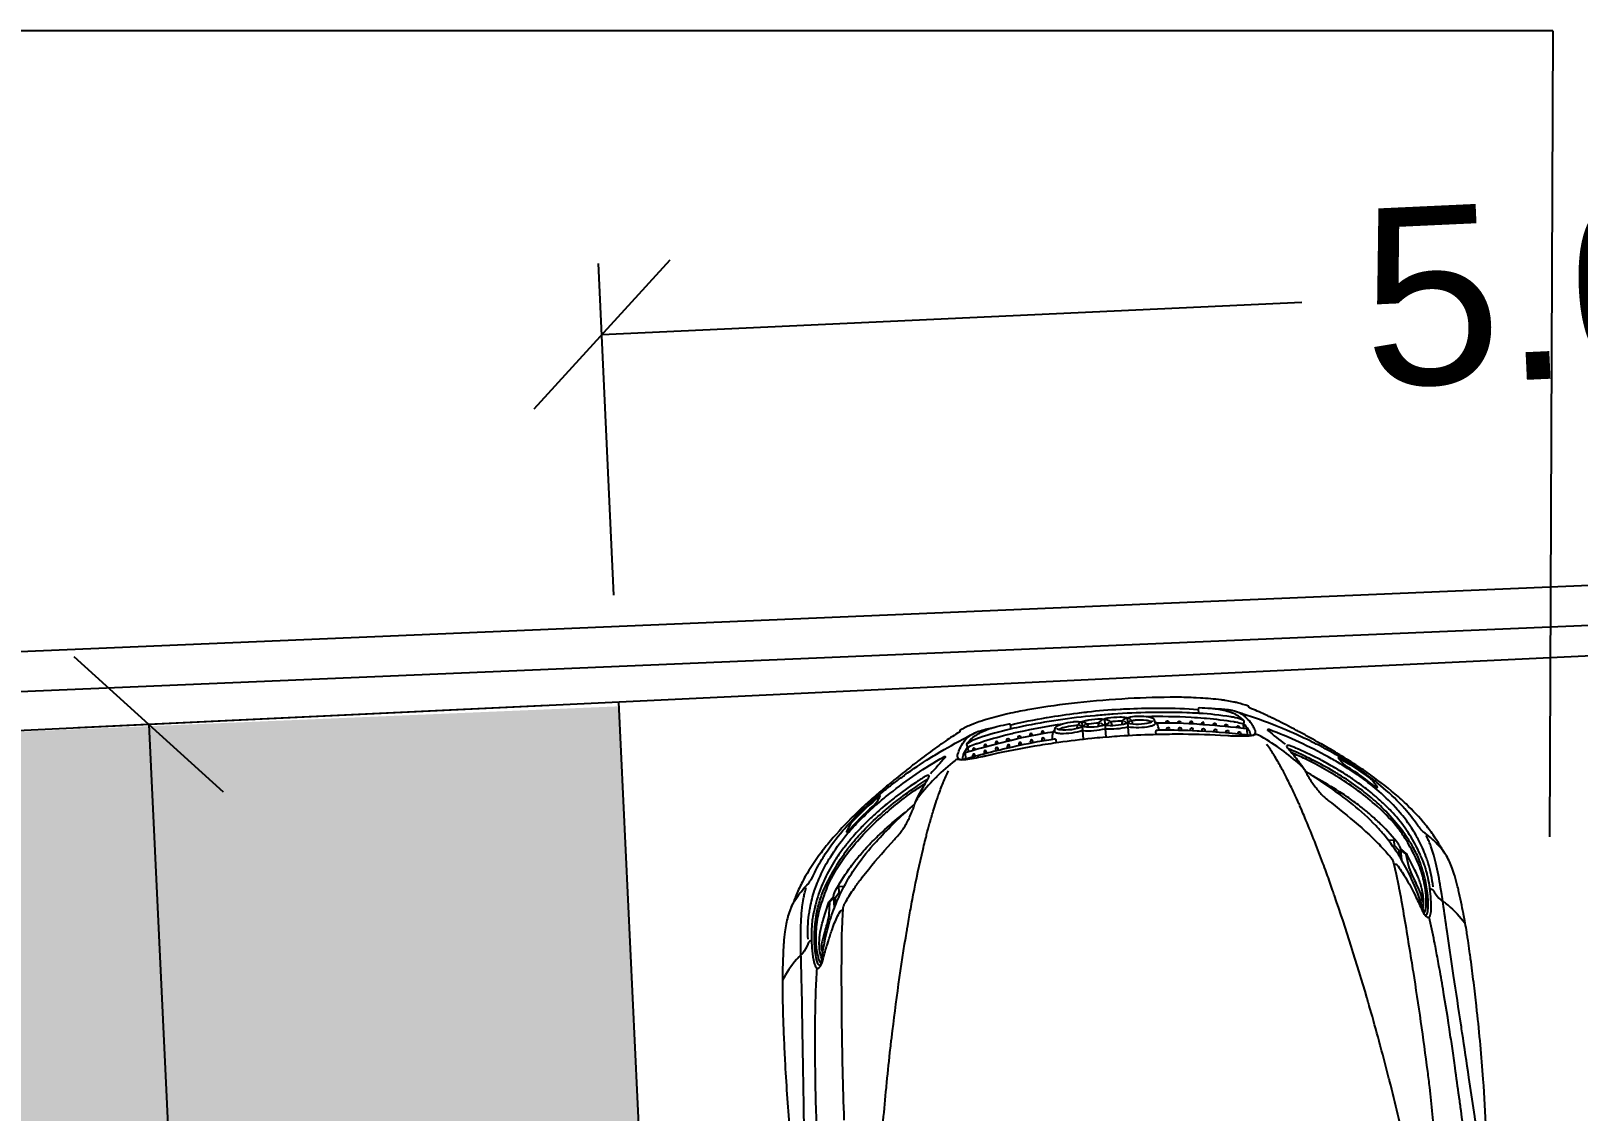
# Model space of a CAD drawing. Header units: millimetres. Extents: x 2622 to 2811, y 687 to 801.
# Drawn here: x 2640.392 to 2642.564, y 763.748 to 765.264 of the extents above; entities that cross this region are included whole.
import ezdxf

# ---------------------------------------------------------------- set-up
doc = ezdxf.new("R2010")
doc.units = ezdxf.units.MM
for name, color, linetype in [('automobile', 251, 'Continuous'), ('Sottile', 5, 'Continuous'), ('Verde', 84, 'Continuous')]:
    doc.layers.add(name, color=color, linetype=linetype)
doc.styles.get("Standard").update_dxf_attribs({"font": 'arial.ttf'})
doc.dimstyles.new('ISO-25', dxfattribs={"dimtxt": 0.25, "dimasz": 0.2, "dimexe": 0.1, "dimexo": 0.1, "dimgap": 0.1, "dimtad": 0, "dimzin": 1, "dimtxsty": 'Standard', "dimblk": 'OBLIQUE', "dimcen": 2.5, "dimclrt": 2, "dimadec": 0, "dimazin": 0, "dimtfac": 1, "dimtmove": 0, "dimatfit": 3, "dimfxl": 1, "dimarcsym": 0})

# ---------------------------------------------------------------- blocks, each defined once
blk = doc.blocks.new('_Oblique')
at = {"color": 0, "linetype": 'ByBlock', "lineweight": -2}
blk.add_line((-0.5, -0.5), (0.5, 0.5), dxfattribs=at)
blk = doc.blocks.new('*D122')
at = {"layer": 'Defpoints', "color": 0, "transparency": 16777216}
for p in [(2641.2174, 764.322), (2641.3839, 760.826), (2640.7242, 760.7945)]:
    blk.add_point(p, dxfattribs=at)
at = {"layer": 'Sottile', "color": 0, "lineweight": -2, "transparency": 16777216}
for p, q in [((2641.1175, 764.3172), (2640.4578, 764.2858)), ((2640.5576, 764.2906), (2640.6208, 762.9653)), ((2640.7242, 760.7945), (2640.6611, 762.1198)), ((2641.284, 760.8212), (2640.6243, 760.7898))]:
    blk.add_line(p, q, dxfattribs=at)
at = {"layer": 'Sottile', "color": 0, "lineweight": -2, "transparency": 16777216, "xscale": 0.2, "yscale": 0.2, "zscale": 0.2}
for p, rotation in [((2640.5576, 764.2906), 92.7274033389421), ((2640.7242, 760.7945), 272.7274033389421)]:
    blk.add_blockref('_Oblique', p, dxfattribs=dict(at, rotation=rotation))
at = {"layer": 'Sottile', "color": 2, "transparency": 16777216, "insert": (2640.6409, 762.5425), "char_height": 0.25, "attachment_point": 5, "rotation": 272.7274}
blk.add_mtext('7,00', dxfattribs=at)
blk = doc.blocks.new('*D123')
at = {"layer": 'Defpoints', "color": 0, "transparency": 16777216}
for p in [(2644.0066, 764.9677), (2644.0281, 764.5021), (2641.215, 764.3722)]:
    blk.add_point(p, dxfattribs=at)
at = {"layer": 'Sottile', "color": 0, "lineweight": -2, "transparency": 16777216}
for p, q in [((2644.0234, 764.602), (2644.002, 765.0676)), ((2644.0066, 764.9677), (2643.0238, 764.9224)), ((2641.2103, 764.4721), (2641.1889, 764.9378)), ((2641.1935, 764.8379), (2642.1762, 764.8833))]:
    blk.add_line(p, q, dxfattribs=at)
at = {"layer": 'Sottile', "color": 0, "lineweight": -2, "transparency": 16777216, "xscale": 0.2, "yscale": 0.2, "zscale": 0.2}
for p, rotation in [((2644.0066, 764.9677), 2.642310270227584), ((2641.1935, 764.8379), 182.6423102702275)]:
    blk.add_blockref('_Oblique', p, dxfattribs=dict(at, rotation=rotation))
at = {"layer": 'Sottile', "color": 2, "transparency": 16777216, "insert": (2642.6, 764.9028), "char_height": 0.25, "attachment_point": 5, "rotation": 2.6423}
blk.add_mtext('5.00', dxfattribs=at)

msp = doc.modelspace()

# ---------------------------------------------------------------- hatches: boundary and pattern name
at = {"layer": 'Verde'}
h = msp.add_hatch(dxfattribs=at)
h.set_pattern_fill('DOTS', color=256, scale=0.05, style=0)
h.set_pattern_definition([(0, (1295.01577, 297.66502), (0.0396875, 0.079375), [0, -0.079375])])
h.paths.add_polyline_path([(2633.4764, 758.2749), (2638.0314, 758.2749), (2638.0314, 759.3208), (2633.4764, 759.3208)], flags=24)
h.paths.add_polyline_path([(2626.0261, 759.4736), (2627.2669, 759.4736), (2627.2669, 759.8025), (2626.0261, 759.8025)], flags=24)
h.paths.add_polyline_path([(2632.0107, 751.6605), (2635.3719, 751.6605), (2635.3719, 752.2683), (2632.0107, 752.2683)], flags=24)
h.paths.add_polyline_path([(2641.3363, 761.8248), (2641.2176, 764.3161), (2640.1155, 764.2695), (2636.1775, 764.0819), (2626.0376, 763.6468), (2625.5013, 756.8261), (2625.0468, 752.2451), (2627.4245, 751.7319), (2631.9214, 750.7835), (2638.6134, 750.7077), (2642.9923, 750.8058), (2645.1166, 751.0645), (2644.8148, 756.6348), (2644.3661, 756.6348), (2644.3661, 762.8848), (2644.4761, 762.8848), (2644.3913, 764.4501), (2644.0312, 764.4349), (2644.1117, 762.6903), (2644.0359, 762.6858), (2644.0788, 761.9555)])

# ---------------------------------------------------------------- linework, layer by layer
for p, q in [((2634.7268, 764.1545), (2650.7663, 764.8321)), ((2642.8204, 764.3984), (2636.1775, 764.0819)), ((2641.3839, 760.826), (2641.2174, 764.322))]:
    msp.add_line(p, q)
at = {"layer": 'automobile'}
for p, q in [((2641.8673, 764.2944), (2641.8694, 764.27)), ((2641.899, 764.2977), (2641.9011, 764.2727)), ((2641.9309, 764.2997), (2641.9329, 764.2753)), ((2642.377, 764.1094), (2642.377, 764.1094)), ((2642.362, 764.0559), (2642.362, 764.0559)), ((2641.4589, 764.0328), (2641.4589, 764.0328)), ((2641.4826, 763.9825), (2641.4826, 763.9825))]:
    msp.add_line(p, q, dxfattribs=at)
for points in [[(2642.4347, 763.7125, 0.013527), (2642.4315, 763.7832), (2642.4308, 763.7929, 0.009671), (2642.422, 763.8885), (2642.4212, 763.8956, 0.002964), (2642.4174, 763.9284, 0.002676), (2642.4131, 763.9615, 0.002031), (2642.4117, 763.9719), (2642.4111, 763.9763, 0.001672), (2642.4089, 763.9909, 0.002952), (2642.4077, 763.9989), (2642.4072, 764.0022, 0.006248), (2642.405, 764.0149, 0.000515), (2642.4032, 764.0242), (2642.403, 764.0251, 0.009106), (2642.3963, 764.0572, 0.004007), (2642.3955, 764.0606), (2642.3949, 764.0632, 0.012153), (2642.3909, 764.0779, 0.018519), (2642.3873, 764.0887), (2642.3872, 764.0889, 0.020061), (2642.3833, 764.0981), (2642.3829, 764.099, 0.031275), (2642.3777, 764.1083, -0.001922), (2642.3749, 764.1128), (2642.3737, 764.1147, -0.007542), (2642.3695, 764.1216, 0.001355), (2642.3689, 764.1227, 0.012838), (2642.3648, 764.1292), (2642.3635, 764.1312, 0.011519), (2642.3576, 764.1397), (2642.3565, 764.1411, 0.012847), (2642.3498, 764.1498, 0.033566), (2642.3224, 764.1791), (2642.3205, 764.1809, 0.0098), (2642.3112, 764.1893, 0.02217), (2642.2731, 764.2194, 0.012327), (2642.2521, 764.2338), (2642.2508, 764.2346, 0.0071), (2642.235, 764.2446), (2642.2315, 764.2467, 0.002771), (2642.2234, 764.2516, 0.004165), (2642.2041, 764.2628, 0.004159), (2642.1916, 764.2698), (2642.186, 764.2729, 0.002426), (2642.1716, 764.2808, 0.001948), (2642.1657, 764.2839), (2642.1606, 764.2865, 0.008611), (2642.134, 764.3, 0.003492), (2642.1286, 764.3026), (2642.1241, 764.3047, 0.015568), (2642.1029, 764.3138, -0.285642), (2642.1018, 764.3153), (2642.1018, 764.3154, 0.282742), (2642.1012, 764.3161, 0.041853), (2642.0857, 764.321), (2642.0857, 764.321, 0.001076), (2642.0807, 764.3221, 0.014369), (2642.0713, 764.3238), (2642.0682, 764.3243, 0.006749), (2642.0631, 764.3251), (2642.0627, 764.3251, 0.019467), (2642.0337, 764.3277), (2642.0276, 764.328, 0.012057), (2642.0002, 764.3288, 0.000481), (2641.9998, 764.3288, 0.014627), (2641.9324, 764.3269, 0.013), (2641.8613, 764.321, 0.014627), (2641.7945, 764.3117, 0.000481), (2641.7942, 764.3116, 0.012057), (2641.7673, 764.3063), (2641.7613, 764.305, 0.019467), (2641.7331, 764.2976), (2641.7328, 764.2975, 0.006749), (2641.7278, 764.2959), (2641.7248, 764.2949, 0.014369), (2641.7158, 764.2916, 0.001076), (2641.7111, 764.2897), (2641.7111, 764.2897, 0.041853), (2641.6966, 764.2824, 0.282742), (2641.6962, 764.2816), (2641.6962, 764.2814, -0.285642), (2641.6954, 764.2798, 0.015568), (2641.676, 764.2673), (2641.6719, 764.2645, 0.003492), (2641.6669, 764.261, 0.008611), (2641.6429, 764.2433), (2641.6384, 764.2399, 0.001948), (2641.6331, 764.2358, 0.002426), (2641.6201, 764.2256), (2641.6151, 764.2217, 0.004159), (2641.604, 764.2127, 0.004165), (2641.5869, 764.1985, 0.002771), (2641.5796, 764.1923), (2641.5766, 764.1896, 0.0071), (2641.5626, 764.1772), (2641.5614, 764.1761, 0.012327), (2641.5432, 764.1585, 0.02217), (2641.5106, 764.1225, 0.0098), (2641.5028, 764.1126), (2641.5012, 764.1106, 0.033566), (2641.4791, 764.0771, 0.012847), (2641.4739, 764.0674), (2641.4731, 764.0658, 0.011519), (2641.4687, 764.0565), (2641.4677, 764.0543, 0.012838), (2641.4647, 764.0472, 0.001355), (2641.4643, 764.0461, -0.007542), (2641.4613, 764.0385), (2641.4604, 764.0365, -0.001922), (2641.4584, 764.0316, 0.031275), (2641.4548, 764.0215), (2641.4546, 764.0206, 0.020061), (2641.4522, 764.0108), (2641.4522, 764.0107, 0.018519), (2641.4504, 763.9994, 0.012153), (2641.4489, 763.9842), (2641.4487, 763.9816, 0.004007), (2641.4485, 763.9781, 0.009106), (2641.4472, 763.9453), (2641.4472, 763.9444, 0.000515), (2641.447, 763.9349, 0.006248), (2641.447, 763.9221), (2641.447, 763.9187, 0.002952), (2641.4471, 763.9106, 0.001672), (2641.4474, 763.8959), (2641.4475, 763.8914, 0.002031), (2641.4478, 763.881, 0.002676), (2641.4491, 763.8476, 0.002964), (2641.4507, 763.8145), (2641.4511, 763.8074, 0.009671), (2641.4583, 763.7118)], [(2641.7667, 764.2898, -0.017993), (2641.8177, 764.3003), (2641.8188, 764.3004, -0.011324), (2641.8612, 764.3066, -0.000717), (2641.8732, 764.3081), (2641.875, 764.3083, -0.017876), (2641.921, 764.3121), (2641.9228, 764.3122, -0.000717), (2641.9349, 764.3128, -0.011324), (2641.9777, 764.3137), (2641.9788, 764.3137, -0.017993), (2642.0308, 764.3118)], [(2642.0941, 764.291, 0.377502), (2642.0945, 764.2963), (2642.0945, 764.2964, 0.05167), (2642.0935, 764.2974, 0.002807), (2642.0929, 764.298, 0.041685), (2642.0872, 764.3023, 0.041809), (2642.0794, 764.3063), (2642.0787, 764.3066, 0.018708), (2642.0738, 764.3083, 0.052547), (2642.0551, 764.3123), (2642.0541, 764.3125, 0.00898), (2642.0479, 764.313, 0.008986), (2642.0322, 764.3138, 0.425913), (2642.0308, 764.3125), (2642.0309, 764.3062)], [(2642.1077, 764.2754, 0.259578), (2642.1108, 764.2783, 0.171418), (2642.1106, 764.2827), (2642.1105, 764.2829, 0.02498), (2642.1098, 764.2844, 0.026057), (2642.1063, 764.2904), (2642.1059, 764.291, 0.060564), (2642.0985, 764.2997, 0.020988), (2642.0952, 764.3026), (2642.0948, 764.3028, 0.060078), (2642.0882, 764.3068, 0.048786), (2642.0794, 764.3098), (2642.0785, 764.31, 0.018261), (2642.0755, 764.3106, 0.034023), (2642.0562, 764.3122)], [(2642.3777, 764.1083, 0.045339), (2642.3682, 764.1206, 0.00519), (2642.3658, 764.1232, 0.007269), (2642.3636, 764.1254), (2642.3631, 764.1259, 0.007264), (2642.3597, 764.1291), (2642.3591, 764.1297, 0.021449), (2642.3492, 764.1379, 0.001517), (2642.3475, 764.1393, -0.038686), (2642.345, 764.1415, -0.014747), (2642.3424, 764.1444), (2642.3418, 764.1451, -0.023216), (2642.3377, 764.1505, 0.026217), (2642.3208, 764.172, 0.007355), (2642.3174, 764.1757), (2642.3168, 764.1764, 0.032139), (2642.2869, 764.2047), (2642.2839, 764.2072, 0.01026), (2642.2757, 764.2138, 0.031068), (2642.2271, 764.2465), (2642.2252, 764.2476, 0.00963), (2642.2108, 764.2557, 0.004314), (2642.1963, 764.2632, 0.00526), (2642.189, 764.2669), (2642.1888, 764.267, 0.01346), (2642.1499, 764.2847), (2642.1492, 764.2849, 0.006823), (2642.1395, 764.2889, 0.01344), (2642.0938, 764.3053, 0.002183), (2642.0867, 764.3076), (2642.0832, 764.3087)], [(2642.095, 764.2954, 0.186053), (2642.0944, 764.2961, 0.06885), (2642.0826, 764.3001), (2642.0815, 764.3004, 0.010068), (2642.0765, 764.3013, 0.023795), (2642.0319, 764.3062), (2642.0302, 764.3063, 0.006011), (2642.0148, 764.307, 0.028094), (2641.9115, 764.3051), (2641.9093, 764.3049, 0.004159), (2641.8877, 764.3031), (2641.8855, 764.3029, 0.028094), (2641.7834, 764.2877, 0.006011), (2641.7683, 764.2844), (2641.7667, 764.284, 0.023795), (2641.7235, 764.2718, 0.010068), (2641.7186, 764.2701), (2641.7176, 764.2697, 0.06885), (2641.7066, 764.2637, 0.186053), (2641.7061, 764.2629)], [(2641.7078, 764.2588, -0.377502), (2641.7065, 764.2639), (2641.7065, 764.264, -0.05167), (2641.7073, 764.2652, -0.002807), (2641.7078, 764.2658, -0.041685), (2641.7127, 764.271, -0.041809), (2641.7198, 764.2762), (2641.7205, 764.2767, -0.018708), (2641.7249, 764.2792, -0.052547), (2641.7427, 764.2863), (2641.7437, 764.2865, -0.00898), (2641.7497, 764.2881, -0.008986), (2641.7651, 764.2915, -0.425913), (2641.7666, 764.2905), (2641.7676, 764.2842)], [(2641.7082, 764.2527), (2641.7077, 764.2581, -0.321817), (2641.7085, 764.2594, -0.015547), (2641.7182, 764.2633), (2641.7189, 764.2635, -0.004335), (2641.7203, 764.264, -0.019927), (2641.7574, 764.275), (2641.7606, 764.2759, -0.007243), (2641.7787, 764.2802, -0.018507), (2641.8408, 764.2917)], [(2641.8684, 764.2821, -0.083934), (2641.8375, 764.2777, -0.026537), (2641.8348, 764.2779), (2641.834, 764.2781, -0.101852), (2641.8298, 764.2795, -0.275475), (2641.8292, 764.2807, -0.099255), (2641.8305, 764.2863, -0.129787), (2641.8315, 764.2875, -0.057046), (2641.8366, 764.2903), (2641.8372, 764.2905, -0.032321), (2641.8403, 764.2916, -0.034278), (2641.8551, 764.2945, -0.016901), (2641.8568, 764.2946), (2641.8569, 764.2946, -0.040506), (2641.8684, 764.2943, -0.075574), (2641.8715, 764.2935), (2641.8717, 764.2934, -0.074087), (2641.8731, 764.2925, -0.030995), (2641.8735, 764.2922, -0.128146), (2641.8763, 764.2868, -0.128146)], [(2641.8722, 764.2911, -0.188223), (2641.8684, 764.2875, -0.118009), (2641.8366, 764.2829, -0.069514), (2641.8343, 764.2835), (2641.8342, 764.2835, -0.106622), (2641.8321, 764.2849)], [(2641.8347, 764.2833, -0.055388), (2641.8386, 764.2854), (2641.8391, 764.2857, -0.032321), (2641.8417, 764.2865, -0.034278), (2641.8557, 764.2892, -0.016901), (2641.8571, 764.2894), (2641.8572, 764.2894, -0.017239), (2641.8617, 764.2895)], [(2641.8607, 764.2849, -0.073242), (2641.8618, 764.2897, -0.214913), (2641.8663, 764.2941, -0.022321), (2641.8725, 764.2961, -0.021978), (2641.877, 764.297, -0.043266), (2641.8939, 764.2984, -0.033123), (2641.899, 764.298), (2641.8999, 764.2979, -0.059932), (2641.9042, 764.2968, -0.124621), (2641.907, 764.2948, -0.133921), (2641.9094, 764.2896)], [(2641.8744, 764.291, -0.014822), (2641.8774, 764.2916, -0.035684), (2641.8914, 764.2929)], [(2641.939, 764.2914, 0.073242), (2641.9371, 764.296, 0.214913), (2641.9319, 764.2996, 0.022321), (2641.9254, 764.3005, 0.021978), (2641.9209, 764.3007, 0.043266), (2641.904, 764.2993, 0.033123), (2641.899, 764.2981), (2641.8981, 764.2978, 0.059932), (2641.8941, 764.2959, 0.124621), (2641.8917, 764.2936, 0.133921), (2641.8902, 764.288)], [(2641.9244, 764.2951, 0.014822), (2641.9214, 764.2952, 0.035684), (2641.9074, 764.2943)], [(2641.9319, 764.2874, 0.083934), (2641.963, 764.2882, 0.026537), (2641.9657, 764.2889), (2641.9664, 764.2891, 0.101852), (2641.9704, 764.2913, 0.275475), (2641.9708, 764.2925, 0.099255), (2641.9685, 764.2979, 0.129787), (2641.9673, 764.2989, 0.057046), (2641.9619, 764.3008), (2641.9613, 764.3009, 0.032321), (2641.958, 764.3014, 0.034278), (2641.9429, 764.3018, 0.016901), (2641.9412, 764.3016), (2641.9411, 764.3016, 0.040506), (2641.9299, 764.2994, 0.075574), (2641.9269, 764.2981), (2641.9268, 764.298, 0.074087), (2641.9255, 764.2968, 0.030995), (2641.9252, 764.2965, 0.128146), (2641.9233, 764.2907, 0.128146)], [(2641.9266, 764.2956, 0.188223), (2641.9309, 764.2927, 0.118009), (2641.9631, 764.2935, 0.069514), (2641.9653, 764.2944), (2641.9653, 764.2944, 0.106622), (2641.9672, 764.2962)], [(2641.9649, 764.2942, 0.055388), (2641.9607, 764.2956), (2641.9601, 764.2958, 0.032321), (2641.9575, 764.2962, 0.034278), (2641.9431, 764.2965, 0.016901), (2641.9418, 764.2964), (2641.9417, 764.2964, 0.017239), (2641.9372, 764.2958)], [(2642.0947, 764.285), (2642.0943, 764.2904, 0.321817), (2642.0933, 764.2915, 0.015547), (2642.0831, 764.2937), (2642.0824, 764.2939, 0.004335), (2642.0809, 764.2941, 0.019927), (2642.0425, 764.2988), (2642.0392, 764.2991, 0.007243), (2642.0206, 764.3004, 0.018507), (2641.9575, 764.3015)], [(2641.9756, 764.2825, 0.056874), (2641.9732, 764.2921, 0.111126), (2641.9726, 764.2929, 0.04849), (2641.97, 764.295)], [(2642.0998, 764.2758), (2642.0992, 764.2835, 0.3591), (2642.098, 764.2847, 0.006876), (2642.0392, 764.2902, 0.001715), (2642.0334, 764.2907), (2642.0325, 764.2908, 0.022885), (2641.973, 764.2924, 0.022885)], [(2641.9861, 764.2925), (2641.9859, 764.294, -1), (2641.9893, 764.2943), (2641.9895, 764.2925)], [(2641.9869, 764.2826), (2641.9867, 764.2848, -1), (2641.9901, 764.285), (2641.9903, 764.2826)], [(2642.0027, 764.2923), (2642.0026, 764.2935, -1), (2642.0059, 764.2938), (2642.0061, 764.2922)], [(2642.0035, 764.2824), (2642.0033, 764.2844, -1), (2642.0067, 764.2847), (2642.0069, 764.2823)], [(2642.0226, 764.2914), (2642.0225, 764.2934, 1), (2642.0191, 764.2931), (2642.0192, 764.2916)], [(2642.0391, 764.2903), (2642.0388, 764.2922, 1), (2642.0355, 764.2918), (2642.0356, 764.2905)], [(2642.0521, 764.2892), (2642.052, 764.2905, -1), (2642.0553, 764.291), (2642.0556, 764.2888)], [(2642.0685, 764.2877), (2642.0683, 764.2888, -1), (2642.0717, 764.2894), (2642.0721, 764.2873)], [(2642.0851, 764.286), (2642.085, 764.2865, -1), (2642.0884, 764.2872), (2642.0886, 764.2857)], [(2642.1046, 764.2752, 0.098566), (2642.1024, 764.2817, 0.011379), (2642.1021, 764.2822), (2642.1015, 764.283, 0.054188), (2642.0945, 764.2915)], [(2641.4584, 764.0316, -0.045339), (2641.4657, 764.0453, -0.00519), (2641.4677, 764.0482, -0.007269), (2641.4695, 764.0508), (2641.4699, 764.0513, -0.007264), (2641.4727, 764.055), (2641.4732, 764.0557, -0.021449), (2641.4816, 764.0655, -0.001517), (2641.483, 764.0671, 0.038686), (2641.4851, 764.0697, 0.014747), (2641.4872, 764.073), (2641.4877, 764.0738, 0.023216), (2641.4909, 764.0798, -0.026217), (2641.504, 764.1038, -0.007355), (2641.5067, 764.1081), (2641.5072, 764.1088, -0.032139), (2641.532, 764.1417), (2641.5345, 764.1447, -0.01026), (2641.5415, 764.1525, -0.031068), (2641.584, 764.1928), (2641.5857, 764.1942, -0.00963), (2641.5986, 764.2046, -0.004314), (2641.6116, 764.2144, -0.00526), (2641.6182, 764.2192), (2641.6184, 764.2194, -0.01346), (2641.6538, 764.2433), (2641.6544, 764.2436, -0.006823), (2641.6634, 764.2491, -0.01344), (2641.7057, 764.2729, -0.002183), (2641.7124, 764.2764), (2641.7156, 764.278)], [(2642.1796, 764.2274, 0.007785), (2642.179, 764.2283), (2642.1785, 764.229, 0.05452), (2642.1742, 764.2339, 0.026615), (2642.1479, 764.255, 0.000711), (2642.1451, 764.2571), (2642.1451, 764.2571, 0.032475), (2642.1154, 764.2756, 0.205927), (2642.11, 764.2761, -0.04634), (2642.1035, 764.2746), (2642.1032, 764.2746, -0.020793), (2642.1004, 764.2743, -0.027688), (2642.0765, 764.2744, 0.001254), (2642.0722, 764.2746), (2642.0622, 764.2752, 0.014075), (2642.0021, 764.2768), (2641.9981, 764.2768, 0.006589), (2641.9676, 764.2763, 0.009439), (2641.9208, 764.2742, 0.004435), (2641.9056, 764.273), (2641.8966, 764.2723, 0.004435), (2641.8815, 764.2709, 0.009439), (2641.8349, 764.2653, 0.006589), (2641.8048, 764.2607), (2641.8009, 764.26, 0.014075), (2641.7419, 764.2485), (2641.7321, 764.2463, 0.001254), (2641.7279, 764.2453, -0.027688), (2641.7044, 764.2412, -0.020793), (2641.7015, 764.241), (2641.7013, 764.241, -0.04634), (2641.6946, 764.2414, 0.205927), (2641.6893, 764.2401, 0.032475), (2641.6631, 764.2169), (2641.6631, 764.2168, 0.000711), (2641.6607, 764.2144, 0.026615), (2641.6383, 764.1891, 0.05452), (2641.6348, 764.1836), (2641.6344, 764.1828, 0.007785), (2641.634, 764.1819)], [(2641.6969, 764.2411, -0.259578), (2641.6935, 764.2435, -0.171418), (2641.6929, 764.2478), (2641.693, 764.248, -0.02498), (2641.6934, 764.2497, -0.026057), (2641.6959, 764.2562), (2641.6962, 764.2568, -0.060564), (2641.702, 764.2666, -0.020988), (2641.7048, 764.27), (2641.7051, 764.2703, -0.060078), (2641.711, 764.2753, -0.048786), (2641.7192, 764.2797), (2641.72, 764.28, -0.018261), (2641.7229, 764.2811, -0.034023), (2641.7416, 764.286)], [(2641.6985, 764.241, -0.013778), (2641.7706, 764.2594), (2641.7736, 764.2601, -0.017), (2641.8243, 764.2697, -0.017675), (2641.8288, 764.2703), (2641.8293, 764.2703, -0.414214), (2641.831, 764.2689), (2641.8313, 764.2648)], [(2641.7047, 764.2428), (2641.7041, 764.2505, -0.3591), (2641.705, 764.2518, -0.006876), (2641.762, 764.2671, -0.001715), (2641.7678, 764.2685), (2641.7686, 764.2687, -0.022885), (2641.827, 764.2803, -0.022885)], [(2641.7495, 764.2639), (2641.7494, 764.2653, 1), (2641.746, 764.2651), (2641.7461, 764.263)], [(2641.7622, 764.2671), (2641.7621, 764.2691, -1), (2641.7655, 764.2693), (2641.7656, 764.268)], [(2641.7782, 764.271), (2641.778, 764.273, -1), (2641.7814, 764.2732), (2641.7815, 764.2718)], [(2641.7823, 764.262), (2641.7821, 764.264, 1), (2641.7788, 764.2637), (2641.779, 764.2613)], [(2641.7978, 764.2752), (2641.7977, 764.2764, 1), (2641.7943, 764.2761), (2641.7944, 764.2745)], [(2641.7986, 764.2653), (2641.7984, 764.2673, 1), (2641.795, 764.267), (2641.7952, 764.2646)], [(2641.8141, 764.2782), (2641.814, 764.2797, 1), (2641.8106, 764.2794), (2641.8107, 764.2776)], [(2641.8149, 764.2682), (2641.8147, 764.2704, 1), (2641.8114, 764.2701), (2641.8116, 764.2676)], [(2641.8261, 764.27, -0.056874), (2641.8269, 764.2799, -0.111126), (2641.8273, 764.2808, -0.04849), (2641.8295, 764.2832)], [(2642.1062, 764.2751, 0.013778), (2642.0321, 764.2812), (2642.029, 764.2814, 0.017), (2641.9774, 764.2825, 0.017675), (2641.9729, 764.2823), (2641.9723, 764.2822, 0.414214), (2641.9709, 764.2806), (2641.9713, 764.2764)], [(2642.0201, 764.2818), (2642.0199, 764.2839, -1), (2642.0233, 764.2842), (2642.0235, 764.2817)], [(2642.0367, 764.281), (2642.0364, 764.2831, -1), (2642.0398, 764.2835), (2642.0401, 764.2808)], [(2642.0534, 764.2799), (2642.0531, 764.2819, -1), (2642.0565, 764.2823), (2642.0568, 764.2796)], [(2642.0702, 764.2786), (2642.0699, 764.2802, -1), (2642.0733, 764.2809), (2642.0737, 764.2783)], [(2642.0868, 764.2771), (2642.0866, 764.2782, -1), (2642.0899, 764.2788), (2642.0903, 764.2767)], [(2642.3604, 764.0627, 0.046212), (2642.3535, 764.0959, 0.012813), (2642.3511, 764.1032), (2642.3503, 764.1054, 0.03409), (2642.34, 764.1287, 0.008485), (2642.3375, 764.1331), (2642.3362, 764.1355, 0.017709), (2642.3299, 764.1457), (2642.3287, 764.1475, 0.029188), (2642.3138, 764.1671, 0.005231), (2642.312, 764.1692), (2642.3106, 764.1708, 0.031007), (2642.2845, 764.1967, 0.014931), (2642.2736, 764.2057), (2642.2689, 764.2093, 0.010951), (2642.2585, 764.2171), (2642.2582, 764.2173, 0.004534), (2642.2543, 764.2199, 0.016613), (2642.2262, 764.2377, 0.0062), (2642.2179, 764.2425), (2642.2133, 764.245, 0.037186), (2642.1302, 764.2834, 0.018721), (2642.1301, 764.2834, 0.096782), (2642.1286, 764.2836, 0.217467), (2642.1283, 764.2834, 0.390746), (2642.1285, 764.2822, 0.009147), (2642.1526, 764.2629)], [(2641.483, 763.9894, -0.046212), (2641.4843, 764.0234, -0.012813), (2641.4855, 764.031), (2641.4859, 764.0333, -0.03409), (2641.4922, 764.0579, -0.008485), (2641.4939, 764.0627), (2641.4948, 764.0652, -0.017709), (2641.4994, 764.0764), (2641.5003, 764.0783, -0.029188), (2641.5117, 764.1002, -0.005231), (2641.5131, 764.1025), (2641.5143, 764.1043, -0.031007), (2641.5357, 764.1342, -0.014931), (2641.5449, 764.1448), (2641.549, 764.1492, -0.010951), (2641.558, 764.1586), (2641.5582, 764.1588, -0.004534), (2641.5616, 764.1621, -0.016613), (2641.5863, 764.1843, -0.0062), (2641.5937, 764.1904), (2641.5978, 764.1936, -0.037186), (2641.6735, 764.2453, -0.018721), (2641.6736, 764.2453, -0.096782), (2641.675, 764.2457, -0.217467), (2641.6753, 764.2456, -0.390746), (2641.6754, 764.2444, -0.009147), (2641.6548, 764.2214)], [(2641.7, 764.2415, -0.098566), (2641.7012, 764.2482, -0.011379), (2641.7014, 764.2487), (2641.7018, 764.2497, -0.054188), (2641.7073, 764.2592)], [(2641.7173, 764.2462), (2641.7173, 764.2473, 1), (2641.714, 764.2474), (2641.7139, 764.2453)], [(2641.7175, 764.2553), (2641.7175, 764.2559, 1), (2641.7141, 764.2559), (2641.7141, 764.2544)], [(2641.7334, 764.2504), (2641.7334, 764.2521, 1), (2641.73, 764.2522), (2641.73, 764.2496)], [(2641.7336, 764.2597), (2641.7336, 764.2608, 1), (2641.7302, 764.2609), (2641.7302, 764.2588)], [(2641.7498, 764.2545), (2641.7497, 764.2566, 1), (2641.7463, 764.2564), (2641.7464, 764.2537)], [(2641.7661, 764.2584), (2641.766, 764.2606, 1), (2641.7626, 764.2604), (2641.7627, 764.2576)], [(2642.3215, 763.696, 0.008689), (2642.2994, 763.7901), (2642.299, 763.7917, 0.001179), (2642.2985, 763.7936, 0.002584), (2642.2867, 763.8387), (2642.2863, 763.84, 0.004005), (2642.2735, 763.8864, 0.001041), (2642.27, 763.8985, 0.000028), (2642.2677, 763.9063), (2642.2675, 763.9071, 0.012148), (2642.2219, 764.0507, 0.001466), (2642.2194, 764.0579), (2642.2184, 764.0609, 0.002195), (2642.2103, 764.0836, 0.002587), (2642.2057, 764.0961), (2642.2044, 764.0995, 0.010771), (2642.1804, 764.1601, 0.002136), (2642.1761, 764.1702), (2642.1734, 764.1764, 0.004705), (2642.1704, 764.1831), (2642.1685, 764.1873, 0.002913), (2642.1654, 764.1941, 0.006061), (2642.1574, 764.2105), (2642.1561, 764.2131, 0.00742), (2642.1503, 764.2244, 0.002127), (2642.1468, 764.2308, 0.014141), (2642.137, 764.2476), (2642.1368, 764.2479, 0.014196), (2642.1269, 764.2628)], [(2642.3054, 764.0937, -0.376635), (2642.3088, 764.0943), (2642.3088, 764.0943, -0.091427), (2642.3097, 764.0935, -0.03135), (2642.3212, 764.0766, -0.005311), (2642.3227, 764.074), (2642.3251, 764.0699, -0.012475), (2642.3328, 764.0553), (2642.3355, 764.05, -0.00144), (2642.3364, 764.0482, -0.009893), (2642.3452, 764.0293, 0.045955), (2642.3479, 764.0245), (2642.3483, 764.024, 0.070369), (2642.3515, 764.0205, 0.100698), (2642.3526, 764.0199), (2642.3526, 764.0199, 0.212737), (2642.3546, 764.0202), (2642.3547, 764.0202, 0.116942), (2642.3555, 764.021, 0.077301), (2642.3568, 764.0241), (2642.3569, 764.0245, 0.041117), (2642.3575, 764.0279, 0.040812), (2642.3574, 764.0455, 0.011559), (2642.3558, 764.0603), (2642.3557, 764.0617, 0.018761), (2642.3534, 764.0749, 0.008154), (2642.3527, 764.0784), (2642.3523, 764.0798, 0.003506), (2642.3515, 764.0829, 0.022797), (2642.3486, 764.0926), (2642.3485, 764.0929, 0.006839), (2642.3464, 764.0986, 0.012037), (2642.3429, 764.1068), (2642.3422, 764.1085, 0.038629), (2642.3275, 764.1358), (2642.3259, 764.1382, 0.007783), (2642.3233, 764.1421, 0.034129), (2642.3043, 764.166), (2642.3035, 764.1669, 0.014982), (2642.2964, 764.1742, 0.008535), (2642.2839, 764.1859, 0.010433), (2642.2785, 764.1906), (2642.2783, 764.1908, 0.014535), (2642.2597, 764.2054, 0.003291), (2642.2581, 764.2066), (2642.2555, 764.2084, 0.009666), (2642.2423, 764.2176, 0.012918), (2642.2267, 764.2273), (2642.2225, 764.2298, 0.005624), (2642.2126, 764.2355, 0.006806), (2642.2041, 764.2401), (2642.2027, 764.2409, 0.016774), (2642.1715, 764.2559), (2642.1712, 764.2561, 0.001913), (2642.1647, 764.2589, 0.034616), (2642.1596, 764.2607, 0.018602), (2642.1588, 764.2609), (2642.1583, 764.261, 0.077961), (2642.1559, 764.2611, 0.348633), (2642.1548, 764.26, 0.19476), (2642.1549, 764.2594, 0.010855), (2642.1597, 764.2534, -0.001068), (2642.1647, 764.2475, -0.012672), (2642.1714, 764.239), (2642.1719, 764.2384, -0.013817), (2642.1798, 764.2272, -0.024574), (2642.1817, 764.224, 0.00831), (2642.185, 764.218, 0.014659), (2642.189, 764.2116), (2642.1904, 764.2094, 0.029311), (2642.1998, 764.1969, 0.020996), (2642.2046, 764.1916), (2642.2053, 764.1909, 0.02706), (2642.2104, 764.1863), (2642.2124, 764.1847, 0.003297), (2642.2177, 764.1805, -0.011976), (2642.2603, 764.1453, -0.01056), (2642.271, 764.1356), (2642.2719, 764.1348, -0.010576), (2642.2832, 764.1237), (2642.285, 764.1219, -0.020466), (2642.299, 764.1062, -0.003185), (2642.3015, 764.1031, -0.036121), (2642.3028, 764.1013, -0.026696), (2642.3038, 764.0993, -0.05213), (2642.3048, 764.0963), (2642.3084, 764.0804, -0.004894), (2642.3122, 764.0624), (2642.3124, 764.0612, -0.006376), (2642.3157, 764.044, -0.003578), (2642.3288, 763.9653), (2642.3297, 763.96, -0.000614), (2642.3323, 763.9436, -0.006787), (2642.3525, 763.8034, -0.004373), (2642.3552, 763.7811), (2642.3562, 763.7722, -0.005699), (2642.36, 763.7341, -0.034615)], [(2642.3492, 764.0227, 0.250895), (2642.3524, 764.0262), (2642.3525, 764.0266, 0.032381), (2642.3531, 764.0293, 0.044038), (2642.3536, 764.0412), (2642.3535, 764.0431, 0.014085), (2642.3529, 764.051, 0.029956), (2642.349, 764.0744, 0.015277), (2642.3468, 764.0827), (2642.3462, 764.0847, 0.021146), (2642.3413, 764.0994, 0.03413), (2642.3326, 764.1179), (2642.3315, 764.1198, 0.029919), (2642.3231, 764.133), (2642.3207, 764.1364, 0.009735), (2642.3137, 764.1458, 0.026024), (2642.2909, 764.1719, 0.01646), (2642.2818, 764.1807), (2642.2813, 764.1811, 0.021999), (2642.2613, 764.1977), (2642.2602, 764.1986, 0.002898), (2642.2586, 764.1998, 0.019519), (2642.2319, 764.218), (2642.2285, 764.2201, 0.005978), (2642.2215, 764.2243, 0.018231), (2642.1916, 764.2406), (2642.1913, 764.2407, 0.001193), (2642.1814, 764.2456, 0.020795), (2642.1575, 764.2562)], [(2642.3478, 764.0252, 0.070535), (2642.3498, 764.0305), (2642.3498, 764.0307, 0.038292), (2642.3506, 764.0359, 0.052123), (2642.3501, 764.0547), (2642.3501, 764.0549, 0.000087), (2642.3497, 764.058, 0.022756), (2642.347, 764.0726, 0.006096), (2642.3464, 764.0753), (2642.3459, 764.0772, 0.054374), (2642.3361, 764.1034), (2642.3332, 764.1092, 0.027108), (2642.3192, 764.1337, 0.016016), (2642.3145, 764.1404), (2642.314, 764.1411, 0.048087), (2642.2874, 764.1707), (2642.2818, 764.1757, 0.048212), (2642.2281, 764.2161, 0.000309), (2642.2216, 764.2201), (2642.2209, 764.2205, 0.015931), (2642.1948, 764.2352), (2642.192, 764.2367, 0.009235), (2642.1807, 764.2424, 0.012384), (2642.1619, 764.2508)], [(2641.5886, 763.7344, -0.002584), (2641.5929, 763.7808), (2641.593, 763.7822, -0.004005), (2641.598, 763.83, -0.001041), (2641.5994, 763.8426, -0.000028), (2641.6004, 763.8506), (2641.6005, 763.8514, -0.012148), (2641.6216, 764.0006, -0.001466), (2641.6229, 764.0081), (2641.6234, 764.0112, -0.002195), (2641.6276, 764.035, -0.002587), (2641.6301, 764.0481), (2641.6307, 764.0516, -0.010771), (2641.6444, 764.1154, -0.002136), (2641.647, 764.1261), (2641.6486, 764.1326, -0.004705), (2641.6504, 764.1397), (2641.6516, 764.1441, -0.002913), (2641.6536, 764.1514, -0.006061), (2641.6587, 764.1689), (2641.6596, 764.1717, -0.00742), (2641.6635, 764.1838, -0.002127), (2641.6658, 764.1907, -0.014141), (2641.6727, 764.2088), (2641.6728, 764.2091, -0.014196), (2641.6801, 764.2255)], [(2642.348, 764.0244, 0.040419), (2642.332, 764.0699), (2642.3308, 764.0726, 0.030559), (2642.3166, 764.0998), (2642.3145, 764.1033, 0.007659), (2642.3107, 764.1094, 0.031156), (2642.2907, 764.1366), (2642.2902, 764.1372, 0.014431), (2642.2803, 764.1483, 0.037345), (2642.2478, 764.1781, 0.001109), (2642.2382, 764.1856), (2642.2369, 764.1866, 0.032045), (2642.1815, 764.2245)], [(2641.5339, 763.7351, -0.006787), (2641.5305, 763.8767, -0.000614), (2641.5304, 763.8933), (2641.5303, 763.8987, -0.003578), (2641.5303, 763.9784, -0.006376), (2641.5306, 763.9959), (2641.5306, 763.9972, -0.004894), (2641.5314, 764.0155), (2641.5323, 764.0318, -0.05213), (2641.5327, 764.0349, -0.026696), (2641.5335, 764.0371, -0.036121), (2641.5344, 764.0391, -0.003185), (2641.5364, 764.0426, -0.020466), (2641.5476, 764.0603), (2641.549, 764.0624, -0.010576), (2641.5583, 764.0752), (2641.5591, 764.0762, -0.01056), (2641.5681, 764.0876, -0.011976), (2641.6042, 764.1293, 0.003297), (2641.6088, 764.1343), (2641.6105, 764.1363, 0.02706), (2641.6148, 764.1416), (2641.6153, 764.1424, 0.020996), (2641.6192, 764.1484, 0.029311), (2641.6264, 764.1624), (2641.6274, 764.1647, 0.014659), (2641.6302, 764.1717, 0.00831), (2641.6325, 764.1781, -0.024574), (2641.6339, 764.1817, -0.013817), (2641.6398, 764.194), (2641.6402, 764.1946, -0.012672), (2641.6454, 764.2041, -0.001068), (2641.6493, 764.2108, 0.010855), (2641.653, 764.2175, 0.19476), (2641.6531, 764.2181, 0.348633), (2641.6518, 764.219, 0.077961), (2641.6495, 764.2185), (2641.649, 764.2183, 0.018602), (2641.6482, 764.218, 0.034616), (2641.6435, 764.2154, 0.001913), (2641.6376, 764.2116), (2641.6373, 764.2113, 0.016774), (2641.609, 764.1913), (2641.6077, 764.1903, 0.006806), (2641.6001, 764.1844, 0.005624), (2641.5913, 764.1771), (2641.5876, 764.174, 0.012918), (2641.5738, 764.1618, 0.009666), (2641.5623, 764.1506), (2641.56, 764.1483, 0.003291), (2641.5587, 764.1469, 0.014535), (2641.5427, 764.1294), (2641.5426, 764.1292, 0.010433), (2641.538, 764.1236, 0.008535), (2641.5277, 764.1101, 0.014982), (2641.5219, 764.1016), (2641.5212, 764.1007, 0.034129), (2641.5065, 764.0739, 0.007783), (2641.5046, 764.0697), (2641.5034, 764.067, 0.038629), (2641.4934, 764.0376), (2641.4929, 764.0358, 0.012037), (2641.4909, 764.0272, 0.006839), (2641.4898, 764.0213), (2641.4897, 764.0209, 0.022797), (2641.4884, 764.0109, 0.003506), (2641.4882, 764.0077), (2641.4881, 764.0062, 0.008154), (2641.4879, 764.0026, 0.018761), (2641.4879, 763.9892), (2641.4879, 763.9879, 0.011559), (2641.4888, 763.973, 0.040812), (2641.4917, 763.9557, 0.041117), (2641.4928, 763.9524), (2641.493, 763.952, 0.077301), (2641.4948, 763.9492, 0.116942), (2641.4957, 763.9485), (2641.4958, 763.9485, 0.212737), (2641.4978, 763.9485), (2641.4979, 763.9486, 0.100698), (2641.4988, 763.9493, 0.070369), (2641.5014, 763.9533), (2641.5017, 763.9539, 0.045955), (2641.5036, 763.9591, -0.009893), (2641.5091, 763.9791, -0.00144), (2641.5097, 763.981), (2641.5115, 763.9868, -0.012475), (2641.5167, 764.0024), (2641.5183, 764.0068, -0.005311), (2641.5194, 764.0096, -0.03135), (2641.5279, 764.0282, -0.091427), (2641.5287, 764.0292), (2641.5287, 764.0292, -0.376635), (2641.5321, 764.0292)], [(2641.5007, 763.9519, -0.250895), (2641.497, 763.9547), (2641.4968, 763.9552, -0.032381), (2641.4958, 763.9578, -0.044038), (2641.4934, 763.9694), (2641.4931, 763.9712, -0.014085), (2641.4924, 763.9792, -0.029956), (2641.4923, 764.0029, -0.015277), (2641.4931, 764.0115), (2641.4934, 764.0135, -0.021146), (2641.4958, 764.0288, -0.03413), (2641.5013, 764.0485), (2641.502, 764.0506, -0.029919), (2641.5081, 764.065), (2641.51, 764.0687, -0.009735), (2641.5154, 764.0791, -0.026024), (2641.5335, 764.1086, -0.01646), (2641.541, 764.1189), (2641.5414, 764.1194, -0.021999), (2641.5584, 764.1391), (2641.5593, 764.1401, -0.002898), (2641.5607, 764.1415, -0.019519), (2641.584, 764.1639), (2641.587, 764.1665, -0.005978), (2641.5932, 764.1719, -0.018231), (2641.62, 764.1929), (2641.6203, 764.1931, -0.001193), (2641.6292, 764.1995, -0.020795), (2641.651, 764.2139)], [(2641.5017, 763.9546, -0.070535), (2641.4989, 763.9594), (2641.4987, 763.9597, -0.038292), (2641.4971, 763.9647, -0.052123), (2641.4945, 763.9833), (2641.4945, 763.9835, -0.000087), (2641.4944, 763.9866, -0.022756), (2641.4946, 764.0014, -0.006096), (2641.4948, 764.0043), (2641.4949, 764.0062, -0.054374), (2641.5002, 764.0336), (2641.5021, 764.0398, -0.027108), (2641.5119, 764.0663, -0.016016), (2641.5154, 764.0737), (2641.5158, 764.0745, -0.048087), (2641.5372, 764.1081), (2641.5418, 764.114, -0.048212), (2641.5881, 764.1627, -0.000309), (2641.5938, 764.1677), (2641.5944, 764.1682, -0.015931), (2641.6177, 764.1871), (2641.6202, 764.189, -0.009235), (2641.6305, 764.1964, -0.012384), (2641.6476, 764.2078)], [(2642.3164, 764.1001), (2642.3152, 764.1148, 0.029126), (2642.3151, 764.1158, 0.093153), (2642.3132, 764.1204), (2642.3131, 764.1205, 0.019501), (2642.3117, 764.1226, 0.036423), (2642.2875, 764.15), (2642.2863, 764.1512, 0.008687), (2642.2793, 764.1579, 0.014351), (2642.2654, 764.1698, 0.004907), (2642.2608, 764.1735), (2642.2577, 764.176, 0.016955), (2642.2397, 764.1891), (2642.2383, 764.1901, 0.006738), (2642.2291, 764.1961, 0.019121), (2642.1958, 764.2156)], [(2641.5016, 763.9537, -0.040419), (2641.5099, 764.0013), (2641.5106, 764.0042, -0.030559), (2641.5201, 764.0333), (2641.5216, 764.0371, -0.007659), (2641.5243, 764.0438, -0.031156), (2641.5395, 764.0739), (2641.5399, 764.0746, -0.014431), (2641.5478, 764.0872, -0.037345), (2641.575, 764.122, -0.001109), (2641.5831, 764.1309), (2641.5843, 764.1321, -0.032045), (2641.6327, 764.1787)], [(2641.5202, 764.0336), (2641.519, 764.0483, -0.029126), (2641.5189, 764.0493, -0.093153), (2641.52, 764.0542), (2641.5201, 764.0543, -0.019501), (2641.5212, 764.0566, -0.036423), (2641.5404, 764.0876), (2641.5414, 764.089, -0.008687), (2641.5473, 764.0968, -0.014351), (2641.5589, 764.1108, -0.004907), (2641.5629, 764.1152), (2641.5656, 764.1182, -0.016955), (2641.5811, 764.1341), (2641.5824, 764.1353, -0.006738), (2641.5904, 764.1428, -0.019121), (2641.62, 764.1676)], [(2642.4307, 763.6378, -0.001965), (2642.4291, 763.6546, 0.001294), (2642.428, 763.666), (2642.4276, 763.6701, 0.005751), (2642.4241, 763.7027, 0.000409), (2642.424, 763.7034), (2642.4238, 763.7049, 0.006965), (2642.419, 763.7404), (2642.4108, 763.7952, 0.000725), (2642.4013, 763.8579, -0.000525), (2642.3997, 763.8686, -0.000391), (2642.3893, 763.938), (2642.38, 764.0001, -0.002493), (2642.3744, 764.0395, 0.003676), (2642.3725, 764.052), (2642.3717, 764.0572, 0.016487), (2642.3652, 764.0919, 0.014226), (2642.3613, 764.1072), (2642.361, 764.1085, 0.020733), (2642.3573, 764.1197), (2642.3566, 764.1217, 0.016399), (2642.3541, 764.1276, 0.006991), (2642.3509, 764.1346)], [(2642.3137, 764.1045), (2642.313, 764.1137, 0.173728), (2642.3129, 764.1139), (2642.3064, 764.1205, -0.173728), (2642.3063, 764.1208), (2642.3057, 764.1278, 0.414214), (2642.3053, 764.1282), (2642.2979, 764.1276)], [(2642.3459, 764.0319, 0.071794), (2642.347, 764.0376, 0.063356), (2642.3451, 764.0579), (2642.3446, 764.0601, 0.004636), (2642.3443, 764.0615, 0.045167), (2642.339, 764.0771, 0.013376), (2642.3349, 764.0859), (2642.3239, 764.1075, 0.08937), (2642.322, 764.1099, 0.050736), (2642.3152, 764.1151)], [(2642.3153, 764.1135), (2642.3217, 764.1092, -0.190255), (2642.3222, 764.1084), (2642.3259, 764.0916, 0.029627), (2642.3265, 764.0897, 0.032475), (2642.3321, 764.0765, -0.012723), (2642.3368, 764.0666), (2642.3401, 764.0592, -0.014645), (2642.3427, 764.0527, -0.052247), (2642.3441, 764.0475), (2642.3441, 764.0473, -0.145769), (2642.3432, 764.0407)], [(2641.4842, 763.5588, 0.001965), (2641.483, 763.5756, -0.001294), (2641.4821, 763.5871), (2641.4818, 763.5912, -0.005751), (2641.4799, 763.6239, -0.000409), (2641.4799, 763.6246), (2641.4798, 763.6261, -0.006965), (2641.4787, 763.6619), (2641.4777, 763.7173, -0.000725), (2641.4766, 763.7807, 0.000525), (2641.4765, 763.7915, 0.000391), (2641.4752, 763.8617), (2641.4741, 763.9245, 0.002493), (2641.4731, 763.9643, -0.003676), (2641.4728, 763.9769), (2641.4728, 763.9822, -0.016487), (2641.4734, 764.0174, -0.014226), (2641.4747, 764.0332), (2641.4749, 764.0345, -0.020733), (2641.4766, 764.0461), (2641.477, 764.0482, -0.016399), (2641.4785, 764.0545, -0.006991), (2641.4805, 764.0619)], [(2641.5024, 763.9615, -0.071794), (2641.5005, 763.967, -0.063356), (2641.4989, 763.9873), (2641.499, 763.9896, -0.004636), (2641.4991, 763.991, -0.045167), (2641.5017, 764.0072, -0.013376), (2641.5044, 764.0165), (2641.5116, 764.0397, -0.08937), (2641.513, 764.0424, -0.050736), (2641.5189, 764.0486)], [(2641.5221, 764.0385), (2641.5214, 764.0476, -0.173728), (2641.5214, 764.0479), (2641.5267, 764.0554, 0.173728), (2641.5267, 764.0557), (2641.5261, 764.0628, -0.414214), (2641.5265, 764.0632), (2641.5339, 764.0638)], [(2642.3559, 764.06, -0.095004), (2642.3587, 764.0592, -0.035926), (2642.3592, 764.0588, -0.030902), (2642.3605, 764.0577, -0.073346), (2642.3621, 764.0557, 0.076763), (2642.3711, 764.0444, 0.061181), (2642.374, 764.0423, -0.02903), (2642.376, 764.041), (2642.3772, 764.0402, -0.022097), (2642.381, 764.0372, -0.053017), (2642.4056, 764.0112)], [(2641.5191, 764.047), (2641.5135, 764.0417, 0.190255), (2641.5131, 764.0409), (2641.5122, 764.0237, -0.029627), (2641.512, 764.0217, -0.032475), (2641.5086, 764.0078, 0.012723), (2641.5057, 763.9973), (2641.5037, 763.9894, 0.014645), (2641.5021, 763.9826, 0.052247), (2641.5017, 763.9772), (2641.5017, 763.9769, 0.145769), (2641.5037, 763.9706)], [(2642.4291, 763.5064), (2642.4147, 763.6288, 0.001617), (2642.412, 763.6508), (2642.4087, 763.6775, 0.002002), (2642.3997, 763.7482, 0.000925), (2642.3971, 763.767), (2642.397, 763.7677, 0.001542), (2642.3913, 763.8086), (2642.3884, 763.8292, 0.002169), (2642.3846, 763.855, 0.003739), (2642.3744, 763.9192, 0.003214), (2642.3687, 763.9518), (2642.3681, 763.955, 0.004421), (2642.3636, 763.979, 0.000082), (2642.3624, 763.9851), (2642.3621, 763.9864, 0.008517), (2642.3548, 764.0203)], [(2641.4879, 763.9876, 0.095004), (2641.4853, 763.9863, 0.035926), (2641.4849, 763.9859, 0.030902), (2641.4837, 763.9845, 0.073346), (2641.4826, 763.9823, -0.076763), (2641.4755, 763.9696, -0.061181), (2641.473, 763.967, 0.02903), (2641.4713, 763.9655), (2641.4702, 763.9645, 0.022097), (2641.4669, 763.9609, 0.053017), (2641.447, 763.9312)], [(2641.5075, 763.4295), (2641.5014, 763.5525, -0.001617), (2641.5004, 763.5747), (2641.4992, 763.6016, -0.002002), (2641.4965, 763.6728, -0.000925), (2641.4958, 763.6918), (2641.4958, 763.6925, -0.001542), (2641.4947, 763.7337), (2641.4942, 763.7545, -0.002169), (2641.4936, 763.7806, -0.003739), (2641.493, 763.8456, -0.003214), (2641.4932, 763.8787), (2641.4932, 763.882, -0.004421), (2641.4937, 763.9064, -0.000082), (2641.4939, 763.9126), (2641.494, 763.914, -0.008517), (2641.4956, 763.9485)]]:
    msp.add_lwpolyline(points, format="xyb", dxfattribs=at)
for points in [[(2642.275, 764.2121, -0.053804), (2642.282, 764.2027, -0.061478), (2642.282, 764.2026, -0.475952), (2642.2813, 764.2016, -0.195221), (2642.281, 764.2017, 0.035728), (2642.239, 764.2317, -0.031911), (2642.2379, 764.2325, -0.064883), (2642.2274, 764.2435, -0.810028), (2642.2278, 764.244, -0.031586), (2642.2716, 764.2152, -0.045271)], [(2641.5425, 764.151, 0.053804), (2641.5372, 764.1405, 0.061478), (2641.5371, 764.1404, 0.475952), (2641.538, 764.1395, 0.195221), (2641.5383, 764.1397, -0.035728), (2641.5747, 764.1763, 0.031911), (2641.5757, 764.1773, 0.064883), (2641.5842, 764.1898, 0.810028), (2641.5837, 764.1902, 0.031586), (2641.5454, 764.1546, 0.045271)]]:
    msp.add_lwpolyline(points, format="xyb", close=True, dxfattribs=at)
for centre, start, end in [((2641.9077, 764.3821), 265.5745, 284.3466), ((2641.8765, 764.3795), 265.1966, 283.9687)]:
    msp.add_arc(centre, 0.0977, start, end, dxfattribs=at)
at = {"layer": 'automobile', "extrusion": (0, 0, -1)}
msp.add_ellipse((2641.8844, 764.2925), major_axis=(-0.0209, -0.0017), ratio=0.26216, start_param=3.22793, end_param=6.196848, dxfattribs=at)
at = {"layer": 'automobile'}
msp.add_ellipse((2641.9143, 764.295), major_axis=(0.0209, 0.0017), ratio=0.26216, start_param=3.22793, end_param=6.196848, dxfattribs=at)
at = {"layer": 'Sottile'}
for p, q in [((2642.5287, 765.2643), (2638.7052, 765.2643)), ((2642.5287, 765.2643), (2642.5237, 764.1329)), ((2634.7035, 764.0972), (2650.7429, 764.7748))]:
    msp.add_line(p, q, dxfattribs=at)

# ---------------------------------------------------------------- dimensions: what is measured, and where the dimension line sits
for p1, p2, distance, text, picture, middle in [((2641.215, 764.3722), (2644.0281, 764.5021), 0.4661, '5.00', '*D123', (2642.6, 764.9028)), ((2641.2174, 764.322), (2641.3839, 760.826), -0.6605, '7,00', '*D122', (2640.6409, 762.5425))]:
    dim = msp.add_aligned_dim(p1=p1, p2=p2, distance=distance, text=text, dimstyle='ISO-25', dxfattribs=at)
    dim.commit()
    dim.dimension.update_dxf_attribs({"geometry": picture, "text_midpoint": middle})

doc.saveas('drawing.dxf')
